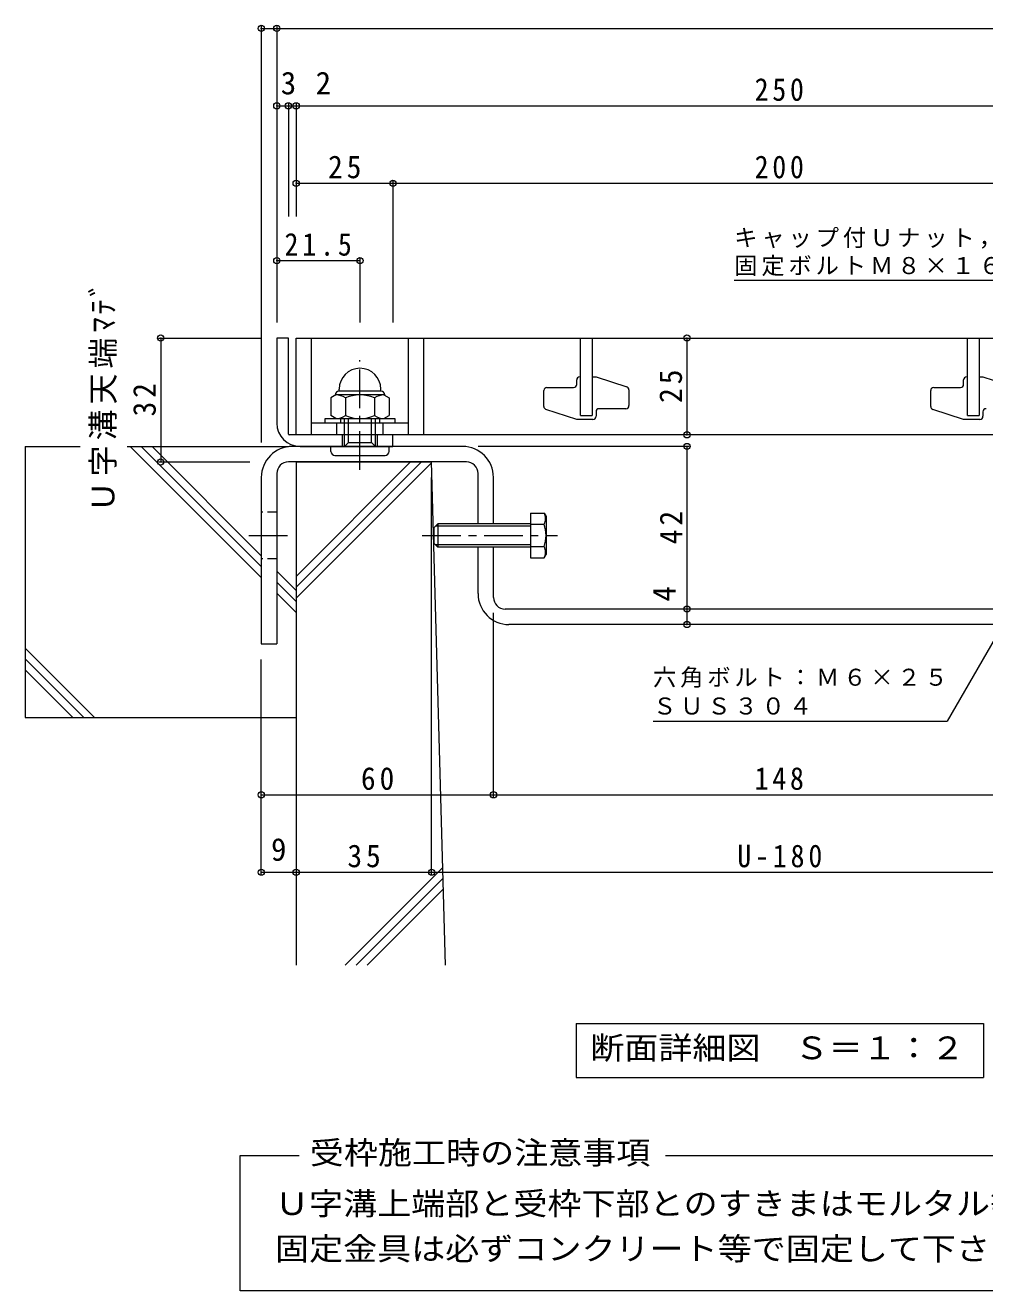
# Model space of a CAD drawing. Units: millimetres at full size. Extents: x -348 to 403, y -392 to 305.
# Drawn here: x -348.2 to -100.2, y -255.5 to 71.4 of the extents above; entities that cross this region are included whole.
import ezdxf
from ezdxf.enums import TextEntityAlignment as Align

# ---------------------------------------------------------------- set-up
doc = ezdxf.new("R2010")
doc.units = ezdxf.units.MM
doc.header["$LTSCALE"] = 2
doc.header["$PDMODE"] = 32
doc.header["$PDSIZE"] = 1.6
doc.linetypes.add('CHAIN1', pattern=[8, 5, -1, 1, -1])
doc.linetypes.add('DASHED1', pattern=[1.8, 1.2, -0.6])
for name, color, linetype, lineweight in [('D-1_躯体', 2, 'Continuous', 9), ('D-2_仕上', 3, 'Continuous', 9), ('D-4_文字', 7, 'Continuous', 9), ('D-5_建具', 7, 'Continuous', 9), ('D-6_間仕切', 6, 'Continuous', 9), ('D-8_ハッチ', 3, 'Continuous', 9), ('D-A_インテリア', 2, 'Continuous', 9), ('D-B_衛生陶器', 2, 'Continuous', 9)]:
    doc.layers.add(name, color=color, linetype=linetype, lineweight=lineweight)
doc.styles.add('ＭＳ ゴシック', font='')
doc.styles.get('ＭＳ ゴシック').set_extended_font_data('MS Gothic')

msp = doc.modelspace()

# ---------------------------------------------------------------- linework, layer by layer
at = {"layer": 'D-1_躯体'}
for p, q in [((-283.179, -9.422), (-283.179, -31.422)), ((-266.179, -37.422), (-266.179, -34.422)), ((-257.179, -37.422), (-257.179, -34.422))]:
    msp.add_line(p, q, dxfattribs=at)
for points in [[(-280.179, -34.222), (-280.179, -9.422), (-283.179, -9.422)], [(-277.179, -37.422), (-253.179, -37.422), (-253.179, -34.422), (-279.979, -34.422)]]:
    msp.add_lwpolyline(points, dxfattribs=at)
for centre, radius in [((-277.179, -31.422), 6), ((-279.979, -34.222), 0.2)]:
    msp.add_arc(centre, radius, 180, 270, dxfattribs=at)
at = {"layer": 'D-2_仕上'}
for p, q in [((-278.179, -34.422), (-278.179, -9.422)), ((-274.179, -34.422), (-274.179, -9.422)), ((-249.179, -34.422), (-249.179, -9.422)), ((-245.179, -34.422), (-245.179, -9.422)), ((-204.679, -29.426), (-204.679, -9.426)), ((-201.679, -9.426), (-201.679, -29.426)), ((-104.679, -29.426), (-104.679, -9.426)), ((-101.679, -9.426), (-101.679, -29.426)), ((-204.879, -19.426), (-204.679, -19.426)), ((-104.879, -19.426), (-104.679, -19.426)), ((-213.379, -22.176), (-206.479, -22.176)), ((-205.679, -21.376), (-205.679, -20.226)), ((-192.179, -22.758), (-192.179, -26.876)), ((-113.379, -22.176), (-106.479, -22.176)), ((-105.679, -21.376), (-105.679, -20.226)), ((-214.179, -27.094), (-214.179, -22.976)), ((-114.179, -27.094), (-114.179, -22.976)), ((-205.679, -30.426), (-213.625, -27.855)), ((-200.679, -28.476), (-200.679, -29.626)), ((-192.979, -27.676), (-199.879, -27.676)), ((-105.679, -30.426), (-113.625, -27.855)), ((-100.679, -28.476), (-100.679, -29.626)), ((-249.179, -31.422), (-274.179, -31.422)), ((-267.679, -34.422), (-267.679, -31.422)), ((-255.679, -34.422), (-255.679, -31.422)), ((-201.479, -30.426), (-205.679, -30.426)), ((-204.679, -29.426), (-201.679, -29.426)), ((-101.479, -30.426), (-105.679, -30.426)), ((-104.679, -29.426), (-101.679, -29.426)), ((-28.179, -34.422), (-278.179, -34.422))]:
    msp.add_line(p, q, dxfattribs=at)
for points in [[(-278.179, -9.422), (-28.179, -9.422), (-28.179, -34.422)], [(-201.679, -19.426), (-200.679, -19.426), (-192.733, -21.996)], [(-101.679, -19.426), (-100.679, -19.426), (-92.733, -21.996)]]:
    msp.add_lwpolyline(points, dxfattribs=at)
for centre, start, end in [((-204.879, -20.226), 90, 180), ((-104.879, -20.226), 90, 180), ((-213.379, -22.976), 90, 180), ((-206.479, -21.376), 270, 0), ((-192.979, -22.758), 0, 72.07208), ((-113.379, -22.976), 90, 180), ((-106.479, -21.376), 270, 0), ((-213.379, -27.094), 180, 252.07208), ((-199.879, -28.476), 90, 180), ((-192.979, -26.876), 270, 0), ((-113.379, -27.094), 180, 252.07208), ((-99.879, -28.476), 90, 180), ((-201.479, -29.626), 270, 0), ((-101.479, -29.626), 270, 0)]:
    msp.add_arc(centre, 0.8, start, end, dxfattribs=at)
at = {"layer": 'D-4_文字'}
for p, q in [((-287.179, 71.178), (-287.179, -36.422)), ((-287.179, 70.578), (-283.179, 70.578)), ((-283.179, 71.178), (-283.179, -5.422)), ((-283.179, 70.578), (-23.179, 70.578)), ((-283.179, 50.578), (-280.179, 50.578)), ((-280.179, 51.178), (-280.179, 22.013)), ((-280.179, 50.578), (-278.179, 50.578)), ((-278.179, 51.178), (-278.179, 22.013)), ((-278.179, 50.578), (-28.179, 50.578)), ((-278.179, 30.578), (-253.179, 30.578)), ((-253.179, 31.178), (-253.179, -5.422)), ((-253.179, 30.578), (-53.179, 30.578)), ((-283.179, 10.578), (-261.679, 10.578)), ((-261.679, 11.178), (-261.679, -5.422)), ((-313.779, -9.422), (-287.179, -9.422)), ((-313.179, -9.422), (-313.179, -41.422)), ((-177.179, -9.422), (-177.179, -34.422)), ((-176.579, -37.422), (-231.179, -37.422)), ((-177.179, -37.422), (-177.179, -79.422)), ((-313.779, -41.422), (-290.107, -41.422)), ((-243.179, -148.022), (-243.179, -45.422)), ((-227.179, -128.023), (-227.179, -80.422)), ((-177.179, -79.422), (-177.179, -83.422)), ((-287.179, -148.022), (-287.179, -92.422)), ((-287.179, -127.423), (-227.179, -127.423)), ((-227.179, -127.423), (-79.179, -127.423)), ((-287.179, -147.422), (-278.179, -147.422)), ((-278.179, -147.422), (-243.179, -147.422)), ((-243.179, -147.422), (-63.179, -147.422))]:
    msp.add_line(p, q, dxfattribs=at)
for p in [(-287.179, 70.578), (-283.179, 70.578), (-283.179, 50.578), (-280.179, 50.578), (-278.179, 50.578), (-278.179, 30.578), (-253.179, 30.578), (-283.179, 10.578), (-261.679, 10.578), (-313.179, -9.422), (-177.179, -9.422), (-177.179, -34.422), (-177.179, -37.422), (-313.179, -41.422), (-177.179, -79.422), (-177.179, -83.422), (-287.179, -127.423), (-227.179, -127.423), (-287.179, -147.422), (-278.179, -147.422), (-243.179, -147.422)]:
    msp.add_point(p, dxfattribs=at)
at = {"layer": 'D-5_建具'}
for p, q in [((-164.96, 5.578), (-60.96, 5.578)), ((-83.971, -63.422), (-109.951, -108.422)), ((-185.951, -108.422), (-109.951, -108.422)), ((-205.779, -186.487), (-100.579, -186.487)), ((-205.779, -186.487), (-205.779, -200.487)), ((-100.579, -186.487), (-100.579, -200.487)), ((-205.779, -200.487), (-100.579, -200.487)), ((-292.637, -220.61), (-277.421, -220.61)), ((-292.637, -255.532), (-292.637, -220.61)), ((-182.707, -220.61), (-13.721, -220.61)), ((-13.721, -255.532), (-292.637, -255.532))]:
    msp.add_line(p, q, dxfattribs=at)
at = {"layer": 'D-6_間仕切'}
for p, q in [((-348.179, -37.422), (-348.179, -107.422)), ((-348.179, -37.422), (-334.019, -37.422)), ((-321.838, -37.422), (-280.179, -37.422)), ((-321.064, -37.422), (-287.179, -71.307)), ((-318.235, -37.422), (-287.179, -68.478)), ((-315.407, -37.422), (-287.179, -65.65)), ((-278.179, -41.422), (-278.179, -171.422)), ((-278.179, -73.809), (-245.791, -41.422)), ((-278.179, -70.981), (-248.62, -41.422)), ((-278.179, -41.422), (-243.179, -41.422)), ((-278.179, -76.638), (-243.173, -41.632)), ((-239.568, -171.422), (-243.179, -41.422)), ((-283.179, -69.65), (-278.179, -74.65)), ((-283.179, -72.478), (-278.179, -77.478)), ((-283.179, -75.307), (-278.179, -80.307)), ((-348.179, -89.503), (-330.26, -107.422)), ((-348.179, -92.331), (-333.088, -107.422)), ((-348.179, -95.159), (-335.917, -107.422)), ((-348.179, -107.422), (-278.179, -107.422)), ((-265.483, -171.422), (-240.268, -146.207)), ((-262.654, -171.422), (-240.192, -148.959)), ((-259.826, -171.422), (-240.115, -151.711))]:
    msp.add_line(p, q, dxfattribs=at)
at = {"layer": 'D-8_ハッチ'}
for p, q in [((-235.179, -37.422), (-279.179, -37.422)), ((-234.179, -41.422), (-280.179, -41.422)), ((-287.179, -45.422), (-287.179, -88.422)), ((-283.179, -44.422), (-283.179, -88.422)), ((-231.179, -57.422), (-231.179, -44.422)), ((-227.179, -57.422), (-227.179, -45.422)), ((-231.179, -75.422), (-231.179, -63.422)), ((-227.179, -76.422), (-227.179, -63.422)), ((-82.179, -79.422), (-224.179, -79.422)), ((-83.179, -83.422), (-223.179, -83.422)), ((-287.179, -88.422), (-283.179, -88.422))]:
    msp.add_line(p, q, dxfattribs=at)
at = {"layer": 'D-8_ハッチ', "linetype": 'DASHED1'}
for p, q in [((-283.179, -54.422), (-287.179, -54.422)), ((-283.179, -66.422), (-287.179, -66.422))]:
    msp.add_line(p, q, dxfattribs=at)
at = {"layer": 'D-8_ハッチ', "color": 7, "linetype": 'CHAIN1'}
msp.add_line((-290.43, -60.422), (-279.928, -60.422), dxfattribs=at)
at = {"layer": 'D-8_ハッチ'}
for centre, radius, start, end in [((-279.179, -45.422), 8, 90, 180), ((-235.179, -45.422), 8, 0, 90), ((-280.179, -44.422), 3, 90, 180), ((-234.179, -44.422), 3, 0, 90), ((-223.179, -75.422), 8, 180, 270), ((-224.179, -76.422), 3, 180, 270)]:
    msp.add_arc(centre, radius, start, end, dxfattribs=at)
at = {"layer": 'D-A_インテリア'}
for p, q in [((-217.596, -54.648), (-214.1, -54.648)), ((-217.596, -54.648), (-217.596, -66.195)), ((-214.1, -54.648), (-213.596, -55.522)), ((-213.596, -55.522), (-213.596, -65.322)), ((-241.596, -57.422), (-242.596, -58.422)), ((-242.596, -58.422), (-242.596, -62.422)), ((-217.596, -58.022), (-242.196, -58.022)), ((-241.596, -57.422), (-241.596, -63.422)), ((-217.596, -57.422), (-241.596, -57.422)), ((-217.596, -57.535), (-214.1, -57.535)), ((-241.596, -63.422), (-242.596, -62.422)), ((-217.596, -62.822), (-242.196, -62.822)), ((-217.596, -63.422), (-241.596, -63.422)), ((-217.596, -63.308), (-214.1, -63.308)), ((-214.1, -66.195), (-213.596, -65.322)), ((-217.596, -66.195), (-214.1, -66.195))]:
    msp.add_line(p, q, dxfattribs=at)
at = {"layer": 'D-A_インテリア', "color": 7, "linetype": 'CHAIN1'}
msp.add_line((-245.596, -60.422), (-210.596, -60.422), dxfattribs=at)
at = {"layer": 'D-A_インテリア'}
for centre, radius, start, end in [((-216.6, -56.092), 2.887, 330.00001, 29.99999), ((-222.11, -60.422), 8.514, 340.18087, 19.81913), ((-216.6, -64.752), 2.887, 330.00001, 29.99999)]:
    msp.add_arc(centre, radius, start, end, dxfattribs=at)
at = {"layer": 'D-B_衛生陶器', "color": 7, "linetype": 'CHAIN1'}
msp.add_line((-261.679, -43.504), (-261.679, -15.096), dxfattribs=at)
at = {"layer": 'D-B_衛生陶器'}
for p, q in [((-267.079, -23.122), (-267.079, -22.622)), ((-256.279, -23.122), (-256.279, -22.622)), ((-267.881, -24.122), (-269.185, -24.874)), ((-269.185, -24.874), (-269.185, -29.469)), ((-268.079, -24.122), (-268.079, -24.236)), ((-255.477, -24.122), (-267.881, -24.122)), ((-256.279, -23.122), (-267.079, -23.122)), ((-265.432, -24.874), (-265.432, -29.469)), ((-257.926, -24.874), (-257.926, -29.469)), ((-255.477, -24.122), (-254.173, -24.874)), ((-255.279, -24.122), (-255.279, -24.236)), ((-254.173, -24.874), (-254.173, -29.469)), ((-270.679, -30.222), (-252.679, -30.222)), ((-267.881, -30.222), (-269.185, -29.469)), ((-266.679, -30.222), (-266.679, -31.422)), ((-265.679, -37.422), (-265.679, -30.222)), ((-264.679, -36.422), (-264.679, -30.222)), ((-258.679, -36.422), (-258.679, -30.222)), ((-257.679, -37.422), (-257.679, -30.222)), ((-256.679, -30.222), (-256.679, -31.422)), ((-255.477, -30.222), (-254.173, -29.469)), ((-269.179, -38.722), (-269.179, -37.422)), ((-265.679, -37.422), (-264.679, -36.422)), ((-264.679, -36.422), (-258.679, -36.422)), ((-257.679, -37.422), (-258.679, -36.422)), ((-254.179, -38.722), (-254.179, -37.422)), ((-268.179, -39.722), (-255.179, -39.722))]:
    msp.add_line(p, q, dxfattribs=at)
msp.add_lwpolyline([(-252.679, -30.222), (-252.679, -31.422), (-270.679, -31.422), (-270.679, -30.222)], dxfattribs=at)
for centre, radius, start, end in [((-261.679, -22.622), 5.4, 0, 180), ((-267.079, -24.122), 1, 90, 180), ((-267.881, -28.485), 4.363, 55.84651, 90.00017), ((-261.679, -33.856), 9.734, 67.32404, 112.67596), ((-255.477, -28.485), 4.363, 89.99983, 124.15349), ((-256.279, -24.122), 1, 0, 90), ((-267.881, -25.859), 4.363, 269.99983, 304.15349), ((-261.679, -20.487), 9.734, 247.32404, 292.67596), ((-255.477, -25.859), 4.363, 235.84651, 270.00017), ((-268.179, -38.722), 1, 180, 270), ((-255.179, -38.722), 1, 270, 0)]:
    msp.add_arc(centre, radius, start, end, dxfattribs=at)

# ---------------------------------------------------------------- texts
at = {"layer": 'D-4_文字', "color": 2, "style": 'ＭＳ ゴシック'}
for s, p in [('3', (-282.159, 51.778)), ('2', (-273.146, 51.778)), ('9', (-284.679, -146.222))]:
    msp.add_text(s, height=5.865, dxfattribs=at).set_placement(p, align=Align.BOTTOM_LEFT)
msp.add_text('4', height=5.865, rotation=90, dxfattribs=at).set_placement((-178.379, -77.509), align=Align.BOTTOM_LEFT)
at = {"layer": 'D-4_文字', "color": 2, "char_height": 5.865, "attachment_point": 7, "style": 'ＭＳ ゴシック'}
for s, insert in [('\\T1.27;\\W0.9;250', (-159.679, 51.778)), ('\\T1.27;\\W0.95;25', (-269.929, 31.778)), ('\\T1.27;\\W0.9;200', (-159.679, 31.778)), ('\\T1.28;\\W0.9;21.5', (-281.179, 11.778)), ('\\T1.27;\\W0.95;60', (-261.429, -126.223)), ('\\T1.27;\\W0.9;148', (-159.679, -126.223)), ('\\T1.27;\\W0.95;35', (-264.929, -146.222)), ('\\T1.28;\\W0.9;U-180', (-164.179, -146.222))]:
    msp.add_mtext(s, dxfattribs=dict(at, insert=insert))
at = {"layer": 'D-4_文字', "color": 2, "char_height": 5.865, "attachment_point": 7, "rotation": 90, "style": 'ＭＳ ゴシック'}
for s, insert in [('\\T1.16;Ｕ字溝天端ﾏﾃﾞ', (-324.503, -54.422)), ('\\T1.27;\\W0.95;25', (-178.379, -26.172)), ('\\T1.27;\\W0.95;32', (-314.379, -29.672)), ('\\T1.27;\\W0.95;42', (-178.379, -62.672))]:
    msp.add_mtext(s, dxfattribs=dict(at, insert=insert))
at = {"layer": 'D-5_建具', "color": 2, "style": 'ＭＳ ゴシック', "width": 1.1}
for s, p in [('断面詳細図\u3000Ｓ＝１：２', (-202.179, -197.487)), ('受枠施工時の注意事項', (-274.643, -224.579)), ('Ｕ字溝上端部と受枠下部とのすきまはモルタル等で埋めて下さい。', (-283.643, -237.72)), ('固定金具は必ずコンクリート等で固定して下さい。', (-283.643, -249.38))]:
    msp.add_text(s, height=5.865, dxfattribs=at).set_placement(p, align=Align.BOTTOM_LEFT)
at = {"layer": 'D-5_建具', "char_height": 4.399, "attachment_point": 7, "style": 'ＭＳ ゴシック'}
for s, insert in [('\\T1.17;キャップ付Ｕナット，平座金，', (-164.96, 13.68)), ('\\T1.17;固定ボルトＭ８×１６（ＳＵＳ）', (-164.96, 6.53)), ('\\T1.17;六角ボルト：Ｍ６×２５', (-185.951, -99.755)), ('\\T1.17;ＳＵＳ３０４', (-185.951, -106.755))]:
    msp.add_mtext(s, dxfattribs=dict(at, insert=insert))

doc.saveas('drawing.dxf')
